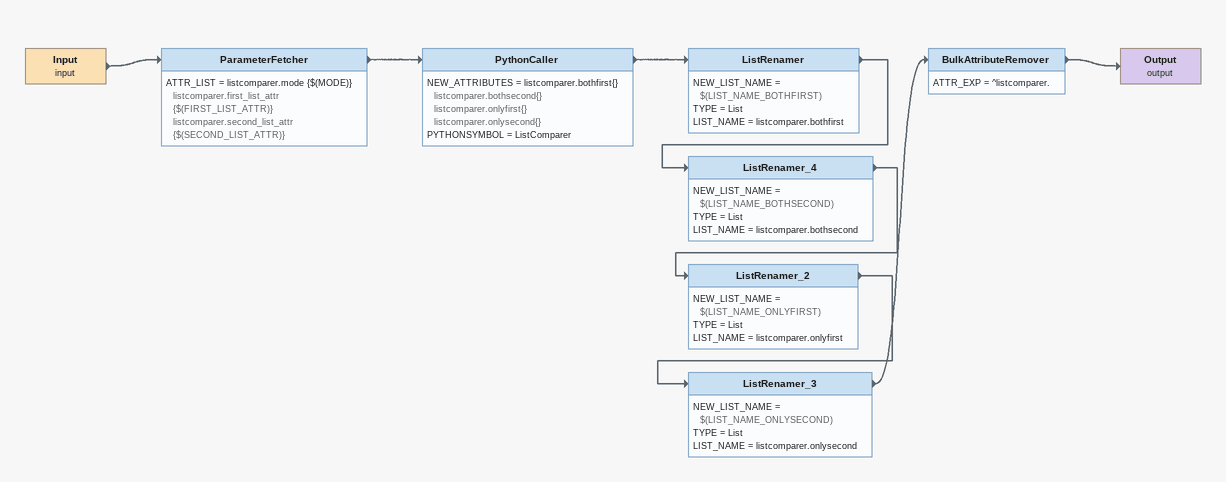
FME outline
Input (input)
    -> ParameterFetcher
ParameterFetcher
    ATTR_LIST = listcomparer.mode {$(MODE)} listcomparer.first_list_attr {$(FIRST_LIST_ATTR)} listcomparer.second_list_attr {$(SECOND_LIST_ATTR)}
    -> PythonCaller
PythonCaller
    NEW_ATTRIBUTES = listcomparer.bothfirst{} listcomparer.bothsecond{} listcomparer.onlyfirst{} listcomparer.onlysecond{}
    PYTHONSYMBOL = ListComparer
    -> ListRenamer
ListRenamer
    NEW_LIST_NAME = $(LIST_NAME_BOTHFIRST)
    TYPE = List
    LIST_NAME = listcomparer.bothfirst
    -> ListRenamer_4
ListRenamer_4
    NEW_LIST_NAME = $(LIST_NAME_BOTHSECOND)
    TYPE = List
    LIST_NAME = listcomparer.bothsecond
    -> ListRenamer_2
ListRenamer_2
    NEW_LIST_NAME = $(LIST_NAME_ONLYFIRST)
    TYPE = List
    LIST_NAME = listcomparer.onlyfirst
    -> ListRenamer_3
ListRenamer_3
    NEW_LIST_NAME = $(LIST_NAME_ONLYSECOND)
    TYPE = List
    LIST_NAME = listcomparer.onlysecond
    -> BulkAttributeRemover
BulkAttributeRemover
    ATTR_EXP = ^listcomparer.
    -> Output (output)
Output (output)
